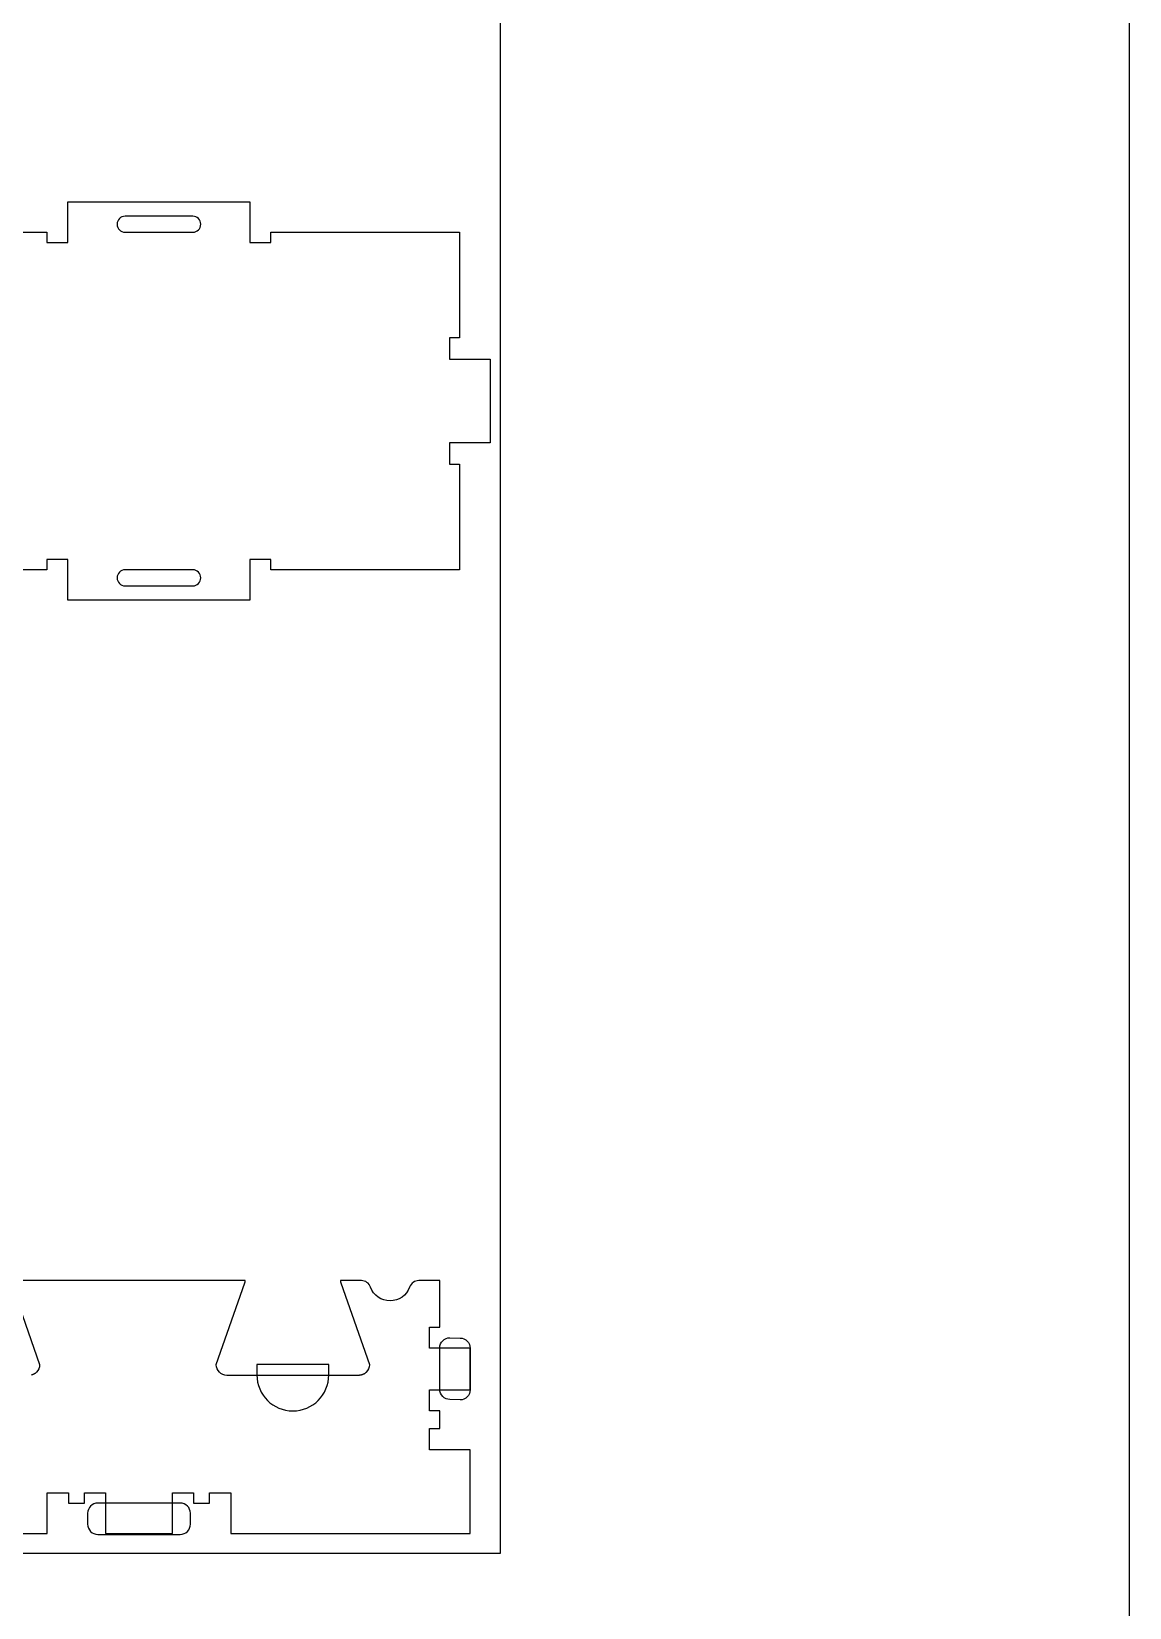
# Model space of a CAD drawing. Extents: x 0 to 4485, y 0 to 8771.
# Drawn here: x 2534 to 3183, y 3731 to 4662 of the extents above; entities that cross this region are included whole.
import ezdxf

# ---------------------------------------------------------------- set-up
doc = ezdxf.new("R2010")
doc.units = 0
for name, color, linetype in [('0_SHEET_SPRUCEPLY_2440X122', 1, 'CONTINUOUS'), ('3_ANYTOOL_CUTTHROUGH_INSID', 4, 'CONTINUOUS'), ('4_ANYTOOL_CUTTHROUGH_OUTSI', 5, 'CONTINUOUS'), ('5_ANYTOOL_HALF_MILL_9MM_IN', 3, 'CONTINUOUS'), ('DONOTCUT', 7, 'CONTINUOUS')]:
    doc.layers.add(name, color=color, linetype=linetype)

msp = doc.modelspace()

# ---------------------------------------------------------------- linework, layer by layer
at = {"layer": '0_SHEET_SPRUCEPLY_2440X122'}
msp.add_lwpolyline([(371.7, 4982.59), (371.7, 3762.59), (2811.7, 3762.59), (2811.7, 4982.59)], close=True, dxfattribs=at)
at = {"layer": '3_ANYTOOL_CUTTHROUGH_INSID', "color": 4}
for points in [[(2629.7, 4543.34, 1), (2629.7, 4552.84), (2589.7, 4552.84, 1), (2589.7, 4543.34)], [(2629.7, 4343.84), (2589.7, 4343.84, 1), (2589.7, 4334.34), (2629.7, 4334.34, 1)]]:
    msp.add_lwpolyline(points, format="xyb", close=True, dxfattribs=at)
at = {"layer": '4_ANYTOOL_CUTTHROUGH_OUTSI', "color": 5}
msp.add_lwpolyline([(2467.95, 4543.34), (2543.45, 4543.34), (2543.45, 4537.34), (2555.95, 4537.34), (2555.95, 4561.34), (2663.45, 4561.34), (2663.45, 4537.34), (2675.95, 4537.34), (2675.95, 4543.34), (2787.45, 4543.34), (2787.45, 4480.84), (2781.45, 4480.84), (2781.45, 4468.34), (2805.45, 4468.34), (2805.45, 4418.84), (2781.45, 4418.84), (2781.45, 4406.34), (2787.45, 4406.34), (2787.45, 4343.84), (2675.95, 4343.84), (2675.95, 4349.84), (2663.45, 4349.84), (2663.45, 4325.84), (2555.95, 4325.84), (2555.95, 4349.84), (2543.45, 4349.84), (2543.45, 4343.84), (2467.95, 4343.84)], dxfattribs=at)
for points in [[(2444.2, 3774.22), (2543.7, 3774.22), (2543.7, 3797.97), (2543.7, 3798.22), (2556.2, 3798.22), (2556.2, 3792.22), (2565.7, 3792.22), (2565.7, 3798.22), (2578.2, 3798.22), (2578.2, 3797.97), (2578.2, 3774.22), (2617.7, 3774.22), (2617.7, 3797.97), (2617.7, 3798.22), (2630.2, 3798.22), (2630.2, 3792.22), (2639.7, 3792.22), (2639.7, 3798.22), (2652.2, 3798.22), (2652.2, 3797.97), (2652.2, 3774.22), (2793.7, 3774.22), (2793.7, 3823.72), (2769.7, 3823.72), (2769.7, 3836.22), (2775.7, 3836.22), (2775.7, 3846.72), (2769.7, 3846.72), (2769.7, 3846.97), (2769.7, 3858.97), (2769.7, 3859.22), (2793.7, 3859.22), (2793.7, 3883.72), (2769.7, 3883.72), (2769.7, 3883.97), (2769.7, 3895.97), (2769.7, 3896.22), (2775.7, 3896.22), (2775.7, 3923.72), (2763.3, 3923.72), (2763.3, 3923.72, 0.317837), (2757.88, 3919.89, -0.317837), (2746.33, 3911.72, -0.317837), (2734.78, 3919.89, 0.317837), (2729.36, 3923.72), (2716.96, 3923.72, 0.061485), (2717.19, 3922.33), (2734.09, 3874.06), (2734.1, 3874.02), (2734.1, 3873.97), (2734.1, 3873.97, -0.198912), (2732.27, 3869.55), (2732.17, 3869.45), (2732.06, 3869.35), (2731.94, 3869.25), (2731.83, 3869.15), (2731.71, 3869.05), (2731.59, 3868.96), (2731.46, 3868.87), (2731.34, 3868.78), (2731.21, 3868.7), (2731.08, 3868.62), (2730.94, 3868.54), (2730.81, 3868.47), (2730.67, 3868.39), (2730.53, 3868.33), (2730.39, 3868.26), (2730.25, 3868.2), (2730.1, 3868.14), (2729.96, 3868.09), (2729.81, 3868.04), (2729.66, 3867.99), (2729.51, 3867.95), (2729.36, 3867.91), (2729.21, 3867.87), (2729.06, 3867.84), (2728.91, 3867.81), (2728.76, 3867.79), (2728.61, 3867.77), (2728.46, 3867.75), (2728.31, 3867.74), (2728.16, 3867.73), (2728, 3867.73), (2727.85, 3867.72), (2649.85, 3867.72, -0.414214), (2643.6, 3873.97), (2643.6, 3874.02), (2643.62, 3874.06), (2660.52, 3922.33), (2660.52, 3922.33, 0.061485), (2660.75, 3923.72), (2522.06, 3923.72, 0.061485)], [(2522.29, 3922.33), (2539.19, 3874.06), (2539.2, 3874.02), (2539.2, 3873.97), (2539.2, 3873.97, -0.198912), (2537.37, 3869.55), (2537.27, 3869.45), (2537.16, 3869.35), (2537.04, 3869.25), (2536.93, 3869.15), (2536.81, 3869.05), (2536.69, 3868.96), (2536.56, 3868.87), (2536.44, 3868.78), (2536.31, 3868.7), (2536.18, 3868.62), (2536.04, 3868.54), (2535.91, 3868.47), (2535.77, 3868.39), (2535.63, 3868.33), (2535.49, 3868.26), (2535.35, 3868.2), (2535.2, 3868.14), (2535.06, 3868.09), (2534.91, 3868.04), (2534.76, 3867.99), (2534.61, 3867.95), (2534.46, 3867.91), (2534.31, 3867.87)]]:
    msp.add_lwpolyline(points, format="xyb", dxfattribs=at)
at = {"layer": '5_ANYTOOL_HALF_MILL_9MM_IN'}
for points in [[(2781.7, 3853.47, -0.414214), (2775.7, 3859.47), (2775.7, 3883.97, -0.414214), (2781.7, 3889.97), (2787.7, 3889.72, -0.414214), (2793.7, 3883.72), (2793.7, 3859.22, -0.414214), (2787.7, 3853.22)], [(2667.6, 3867.97, 1), (2710.1, 3867.97), (2710.1, 3868.22), (2710.1, 3874.22), (2667.6, 3874.22), (2667.6, 3868.22), (2667.6, 3867.97)], [(2573.58, 3792.22, 0.414214), (2567.58, 3786.22), (2567.58, 3779.72, 0.414214), (2573.58, 3773.72), (2622.33, 3773.72, 0.414214), (2628.33, 3779.72), (2628.33, 3786.22, 0.414214), (2622.33, 3792.22)]]:
    msp.add_lwpolyline(points, format="xyb", close=True, dxfattribs=at)
at = {"layer": 'DONOTCUT'}
msp.add_lwpolyline([(0, 0), (3183.41, 0), (3183.41, 5593.43), (0, 5593.43)], close=True, dxfattribs=at)

doc.saveas('drawing.dxf')
